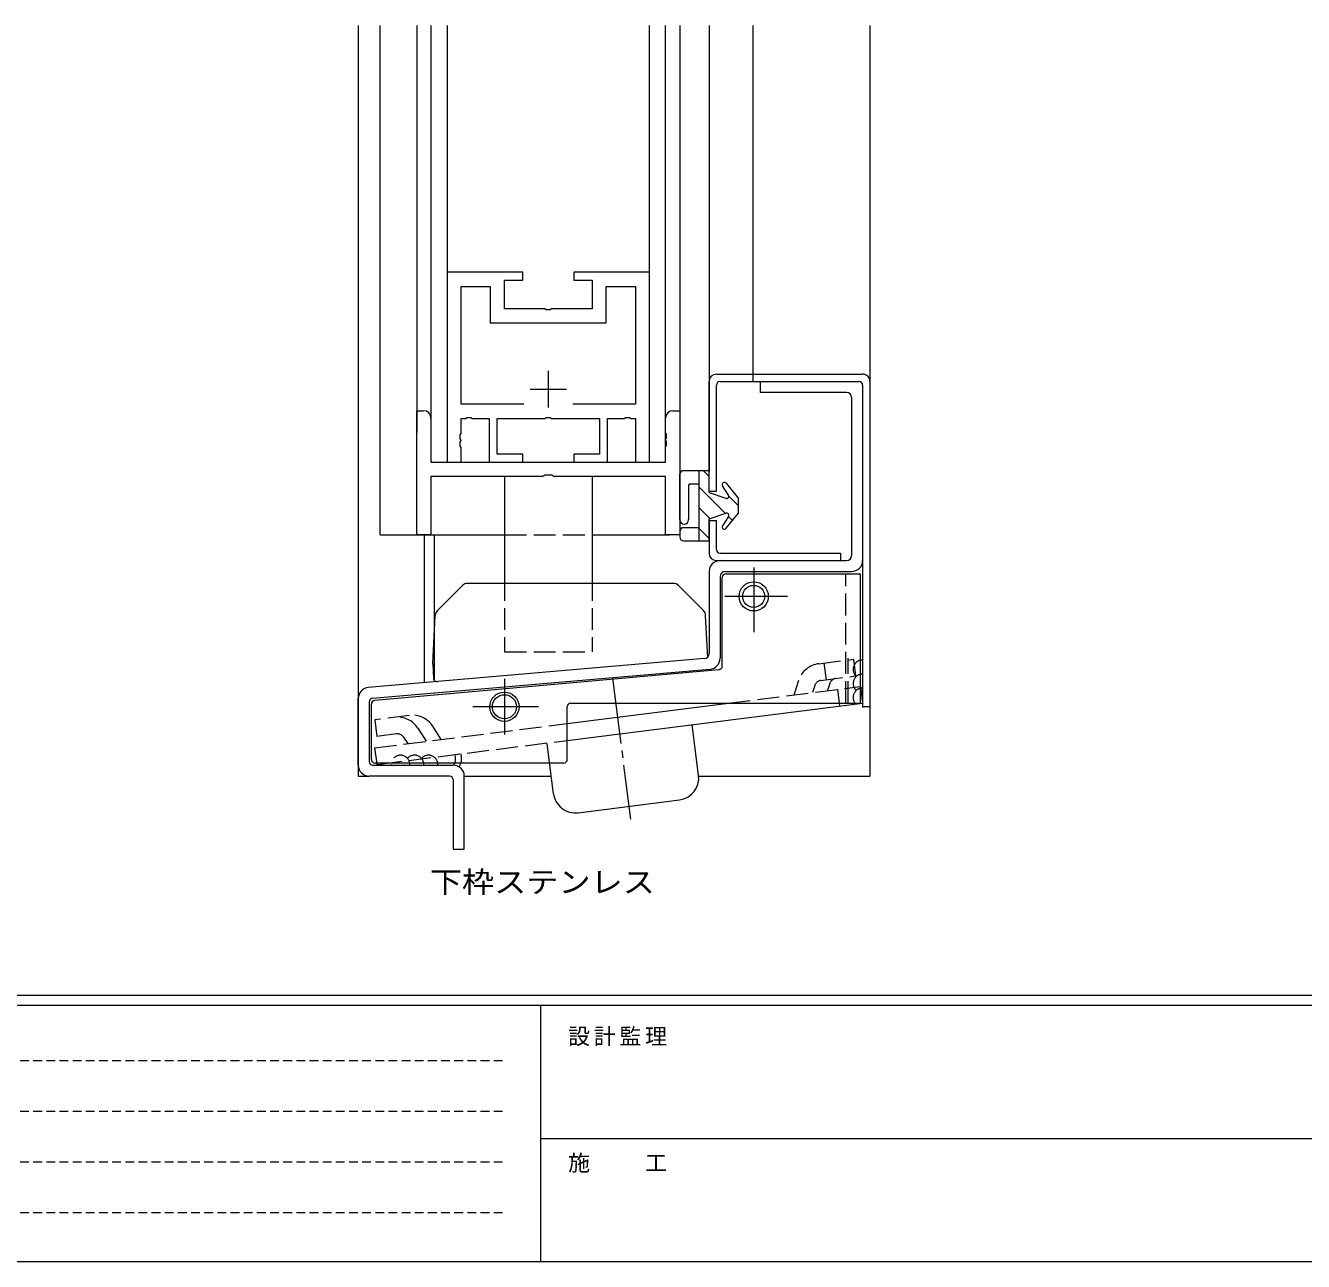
# Model space of a CAD drawing. Units: millimetres on the paper. Extents: x -420 to 373, y -297 to 267.
# Drawn here: x -230.6 to -55.7, y -297 to -127.9 of the extents above; entities that cross this region are included whole.
import ezdxf
from ezdxf.enums import TextEntityAlignment as Align

# ---------------------------------------------------------------- set-up
doc = ezdxf.new("R2010")
doc.units = ezdxf.units.MM
for name, pattern in [('CHAIN2', [12, 9, -1, 1, -1]), ('DASHED1', [1.8, 1.2, -0.6]), ('DASHED3', [4, 3, -1])]:
    doc.linetypes.add(name, pattern=pattern)
for name, color, linetype, lineweight in [('0-1_YKK_ZWAK', 7, 'Continuous', 9), ('0-3_YKK_11', 7, 'Continuous', 9), ('0-4_YKK_12', 2, 'Continuous', 9), ('0-5_YKK_13', 4, 'Continuous', 9)]:
    doc.layers.add(name, color=color, linetype=linetype, lineweight=lineweight)
doc.layers.add('0-2_USER1', color=7, linetype='Continuous')
doc.styles.add('ＭＳ ゴシック', font='')
doc.styles.get('ＭＳ ゴシック').set_extended_font_data('MS Gothic')

msp = doc.modelspace()

# ---------------------------------------------------------------- linework, layer by layer
at = {"layer": '0-1_YKK_ZWAK'}
for p, q in [((352.3, -260.6), (-417.7, -260.6)), ((314.5, -262), (-417.7, -262)), ((-160.1, -262), (-160.1, -297)), ((-160.1, -280.199), (-31.3, -280.199)), ((-417.7, -297), (314.5, -297))]:
    msp.add_line(p, q, dxfattribs=at)
at = {"layer": '0-1_YKK_ZWAK', "linetype": 'DASHED1'}
for p, q in [((-413.101, -269.512), (-164.909, -269.512)), ((-413.101, -276.441), (-164.909, -276.441)), ((-413.101, -283.37), (-164.909, -283.37)), ((-413.101, -290.298), (-164.909, -290.298))]:
    msp.add_line(p, q, dxfattribs=at)
at = {"layer": '0-3_YKK_11'}
for p, q in [((-162.543, -161.65), (-172.893, -161.65)), ((-172.893, -161.65), (-172.893, -187.65)), ((-162.543, -162.75), (-162.543, -161.65)), ((-155.543, -161.65), (-155.543, -162.75)), ((-145.193, -161.65), (-155.543, -161.65)), ((-145.193, -187.65), (-145.193, -161.65)), ((-170.963, -163.58), (-166.973, -163.58)), ((-170.963, -179.72), (-170.963, -163.58)), ((-166.973, -163.58), (-166.973, -168.58)), ((-165.043, -162.75), (-162.543, -162.75)), ((-165.043, -166.65), (-165.043, -162.75)), ((-155.543, -162.75), (-153.043, -162.75)), ((-153.043, -162.75), (-153.043, -166.65)), ((-151.113, -163.58), (-147.123, -163.58)), ((-151.113, -168.58), (-151.113, -163.58)), ((-147.123, -163.58), (-147.123, -179.72)), ((-159.501, -166.65), (-165.043, -166.65)), ((-159.318, -166.77), (-159.501, -166.65)), ((-158.768, -166.77), (-159.318, -166.77)), ((-158.584, -166.65), (-158.768, -166.77)), ((-153.043, -166.65), (-158.584, -166.65)), ((-166.973, -168.58), (-151.113, -168.58)), ((-159.043, -175.15), (-159.043, -180.15)), ((-161.543, -177.65), (-156.543, -177.65)), ((-162.393, -179.72), (-170.963, -179.72)), ((-162.393, -179.72), (-170.963, -179.72)), ((-147.123, -179.72), (-155.692, -179.72)), ((-177.043, -180.6), (-176.093, -180.6)), ((-177.043, -197.6), (-177.043, -180.6)), ((-175.093, -181.6), (-175.093, -187.65)), ((-170.963, -181.65), (-170.351, -181.65)), ((-170.963, -183.692), (-170.963, -181.65)), ((-170.351, -181.65), (-170.168, -181.53)), ((-170.168, -181.53), (-169.618, -181.53)), ((-169.618, -181.53), (-169.434, -181.65)), ((-169.434, -181.65), (-167.143, -181.65)), ((-167.143, -181.65), (-167.143, -187.65)), ((-166.043, -181.65), (-159.501, -181.65)), ((-166.043, -186.55), (-166.043, -181.65)), ((-159.501, -181.65), (-159.318, -181.53)), ((-159.318, -181.53), (-158.768, -181.53)), ((-158.768, -181.53), (-158.584, -181.65)), ((-158.584, -181.65), (-152.043, -181.65)), ((-152.043, -181.65), (-152.043, -186.55)), ((-150.943, -181.65), (-148.651, -181.65)), ((-150.943, -187.65), (-150.943, -181.65)), ((-148.651, -181.65), (-148.468, -181.53)), ((-148.468, -181.53), (-147.918, -181.53)), ((-147.918, -181.53), (-147.734, -181.65)), ((-147.734, -181.65), (-147.123, -181.65)), ((-147.123, -181.65), (-147.123, -187.65)), ((-142.993, -183.637), (-142.993, -181.6)), ((-141.993, -180.6), (-141.043, -180.6)), ((-141.043, -180.6), (-141.043, -197.6)), ((-171.083, -183.875), (-170.963, -183.692)), ((-171.083, -184.425), (-171.083, -183.875)), ((-170.963, -184.608), (-171.083, -184.425)), ((-171.083, -184.875), (-170.963, -184.692)), ((-171.083, -185.425), (-171.083, -184.875)), ((-170.963, -184.692), (-170.963, -184.608)), ((-142.873, -183.82), (-142.993, -183.637)), ((-142.993, -184.553), (-142.873, -184.37)), ((-142.993, -184.637), (-142.993, -184.553)), ((-142.873, -184.82), (-142.993, -184.637)), ((-142.873, -184.37), (-142.873, -183.82)), ((-142.873, -185.37), (-142.873, -184.82)), ((-170.963, -185.608), (-171.083, -185.425)), ((-170.963, -187.65), (-170.963, -185.608)), ((-162.543, -186.55), (-166.043, -186.55)), ((-162.543, -187.65), (-162.543, -186.55)), ((-155.543, -186.55), (-155.543, -187.65)), ((-152.043, -186.55), (-155.543, -186.55)), ((-142.993, -185.553), (-142.873, -185.37)), ((-142.993, -187.65), (-142.993, -185.553)), ((-175.093, -187.65), (-142.993, -187.65)), ((-172.893, -187.65), (-170.963, -187.65)), ((-167.143, -187.65), (-162.543, -187.65)), ((-155.543, -187.65), (-150.943, -187.65)), ((-147.123, -187.65), (-145.193, -187.65)), ((-175.093, -189.6), (-175.093, -197.6)), ((-159.784, -189.6), (-175.093, -189.6)), ((-159.506, -189.412), (-159.784, -189.6)), ((-158.579, -189.412), (-159.506, -189.412)), ((-158.301, -189.6), (-158.579, -189.412)), ((-142.993, -189.6), (-158.301, -189.6)), ((-142.993, -197.6), (-142.993, -189.6)), ((-175.093, -197.6), (-177.043, -197.6)), ((-141.043, -197.6), (-142.993, -197.6))]:
    msp.add_line(p, q, dxfattribs=at)
for centre, start, end in [((-176.093, -181.6), 0, 89.99998), ((-141.993, -181.6), 90, 179.99998)]:
    msp.add_arc(centre, 1, start, end, dxfattribs=at)
at = {"layer": '0-4_YKK_12'}
for p, q in [((-185.043, -127.895), (-185.043, -230.6)), ((-182.043, -197.6), (-182.043, -127.895)), ((-177.043, -127.895), (-177.043, -183.575)), ((-175.093, -127.895), (-175.093, -187.35)), ((-172.893, -127.895), (-172.893, -187.65)), ((-145.193, -187.65), (-145.193, -127.895)), ((-142.993, -187.35), (-142.993, -127.895)), ((-141.043, -127.895), (-141.043, -180.6)), ((-137.043, -127.895), (-137.043, -188.894)), ((-131.042, -127.895), (-131.042, -176.6)), ((-115.043, -127.895), (-115.043, -185.9)), ((-182.043, -197.6), (-165.043, -197.6)), ((-176.043, -197.6), (-176.043, -217.813)), ((-174.643, -197.6), (-174.643, -217.69)), ((-153.043, -197.6), (-142.443, -197.6)), ((-115.043, -210.554), (-115.043, -230.6)), ((-185.043, -230.6), (-183.543, -230.604)), ((-170.551, -230.6), (-158.625, -230.6)), ((-138.468, -230.6), (-115.043, -230.6))]:
    msp.add_line(p, q, dxfattribs=at)
at = {"layer": '0-4_YKK_12', "linetype": 'DASHED3'}
msp.add_line((-165.043, -197.6), (-153.043, -197.6), dxfattribs=at)
at = {"layer": '0-5_YKK_13'}
for p, q in [((-136.048, -175.596), (-116.043, -175.595)), ((-131.043, -175.596), (-131.043, -176.596)), ((-137.048, -191.6), (-137.048, -176.596)), ((-136.048, -191.6), (-136.048, -177.096)), ((-135.548, -176.596), (-116.543, -176.595)), ((-130.043, -176.6), (-130.043, -178.1)), ((-118.243, -178.1), (-130.043, -178.1)), ((-116.043, -177.095), (-116.043, -221.1)), ((-115.043, -176.595), (-115.043, -221.1)), ((-117.543, -178.8), (-117.543, -200.399)), ((-116.043, -186.676), (-116.043, -201.099)), ((-165.043, -189.6), (-165.043, -203.6)), ((-153.043, -189.6), (-153.043, -203.6)), ((-141.043, -195.5), (-141.043, -189.3)), ((-137.043, -188.8), (-140.543, -188.8)), ((-138.443, -188.8), (-138.443, -198.4)), ((-137.043, -189.59), (-137.833, -188.8)), ((-137.043, -191.8), (-137.043, -188.8)), ((-134.708, -190.513), (-133.043, -192.6)), ((-139.843, -190.8), (-139.843, -195.5)), ((-139.643, -190.6), (-138.443, -190.6)), ((-134.818, -194.643), (-138.443, -191.018)), ((-137.048, -191.6), (-136.048, -191.6)), ((-137.043, -191.8), (-134.739, -192.584)), ((-134.389, -192.14), (-135.196, -190.86)), ((-133.043, -193.59), (-134.343, -192.29)), ((-136.928, -195.361), (-138.443, -193.847)), ((-133.043, -194.6), (-133.043, -192.6)), ((-137.048, -195.6), (-137.048, -200.097)), ((-137.048, -195.6), (-136.048, -195.6)), ((-137.043, -195.4), (-134.739, -194.616)), ((-137.043, -198.4), (-137.043, -195.4)), ((-136.048, -199.597), (-136.048, -195.6)), ((-134.389, -195.06), (-135.196, -196.34)), ((-134.708, -196.687), (-133.043, -194.6)), ((-133.85, -195.611), (-134.394, -195.067)), ((-141.043, -197.1), (-141.043, -197.9)), ((-138.443, -196.6), (-140.543, -196.6)), ((-137.043, -198.075), (-138.443, -196.675)), ((-140.543, -198.4), (-137.043, -198.4)), ((-135.548, -200.097), (-119.048, -200.097)), ((-119.048, -200.097), (-119.048, -201.097)), ((-137.043, -202.6), (-137.043, -213.821)), ((-136.048, -201.097), (-119.048, -201.097)), ((-135.543, -201.1), (-118.243, -201.099)), ((-134.843, -202.6), (-117.543, -202.599)), ((-170.769, -204.517), (-174.205, -207.952)), ((-141.951, -204.224), (-170.062, -204.224)), ((-137.809, -207.952), (-141.244, -204.517)), ((-135.543, -203.3), (-135.543, -214.463)), ((-135.245, -215.533), (-135.245, -203.4)), ((-134.745, -202.9), (-116.343, -202.9)), ((-116.343, -220.6), (-116.343, -202.9)), ((-174.843, -215.214), (-174.496, -208.607)), ((-137.214, -214.396), (-137.517, -208.607)), ((-137.683, -214.518), (-183.671, -218.482)), ((-183.086, -219.937), (-136.914, -215.958)), ((-135.701, -216.031), (-182.792, -220.263)), ((-174.843, -215.214), (-174.739, -217.195)), ((-185.043, -229.1), (-185.043, -219.976)), ((-183.543, -220.435), (-183.543, -228.6)), ((-183.247, -228.3), (-183.247, -220.761)), ((-156.443, -223.384), (-134.398, -220.6)), ((-156.443, -225.702), (-116.043, -220.6)), ((-156.443, -228.3), (-156.443, -221.1)), ((-155.943, -220.6), (-116.343, -220.6)), ((-119.243, -220.6), (-119.193, -220.998)), ((-115.043, -221.1), (-116.043, -221.1)), ((-138.48, -230.489), (-139.357, -223.545)), ((-156.943, -228.8), (-182.747, -228.8)), ((-182.564, -228.605), (-182.515, -228.995)), ((-182.515, -228.995), (-182.041, -228.936)), ((-172.543, -230.6), (-183.543, -230.6)), ((-183.043, -229.1), (-172.043, -229.1)), ((-170.543, -240.6), (-170.543, -230.6)), ((-158.323, -232.996), (-158.815, -229.1)), ((-172.043, -231.1), (-172.043, -240.6)), ((-154.97, -235.596), (-141.081, -233.842)), ((-172.043, -240.6), (-170.543, -240.6))]:
    msp.add_line(p, q, dxfattribs=at)
at = {"layer": '0-5_YKK_13', "linetype": 'CHAIN2'}
for p, q in [((-130.943, -202.026), (-130.943, -210.889)), ((-126.329, -206), (-134.893, -206)), ((-165.043, -217.279), (-165.043, -224.921)), ((-150.24, -217.187), (-147.802, -236.486)), ((-160.373, -221.1), (-169.712, -221.1))]:
    msp.add_line(p, q, dxfattribs=at)
at = {"layer": '0-5_YKK_13', "linetype": 'DASHED3'}
for p, q in [((-165.043, -203.6), (-165.043, -213.6)), ((-153.043, -203.6), (-153.043, -213.6)), ((-118.343, -220.6), (-118.343, -202.9)), ((-165.043, -213.6), (-153.043, -213.6)), ((-122.047, -215.21), (-117.303, -214.611)), ((-118.043, -220.6), (-118.043, -214.444)), ((-117.303, -214.611), (-117.015, -216.893)), ((-121.328, -215.119), (-121.04, -217.401)), ((-134.398, -220.6), (-116.331, -218.318)), ((-125.428, -219.467), (-124.769, -217.456)), ((-122.584, -218.173), (-122.903, -219.148)), ((-121.759, -217.492), (-117.015, -216.893)), ((-120.537, -217.914), (-120.857, -218.89)), ((-116.331, -218.318), (-116.043, -220.6)), ((-119.481, -218.716), (-119.243, -220.6)), ((-182.803, -226.713), (-156.443, -223.384)), ((-178.039, -222.282), (-182.783, -222.881)), ((-182.783, -222.881), (-182.495, -225.163)), ((-179.798, -224.822), (-182.495, -225.163)), ((-178.829, -225.276), (-178.277, -226.142)), ((-176.89, -224.039), (-175.752, -225.823)), ((-173.706, -225.565), (-174.844, -223.781)), ((-182.803, -226.713), (-182.564, -228.605)), ((-182.041, -228.936), (-156.443, -225.702)), ((-158.815, -229.1), (-159.2, -226.051))]:
    msp.add_line(p, q, dxfattribs=at)
at = {"layer": '0-5_YKK_13'}
for centre, radius in [((-130.943, -206), 2), ((-130.943, -206), 1.5), ((-165.043, -221.1), 2), ((-165.043, -221.1), 1.65)]:
    msp.add_circle(centre, radius, dxfattribs=at)
for centre, radius, start, end in [((-136.048, -176.596), 1, 90.00203, 180), ((-116.043, -176.595), 1, 0, 90.00203), ((-135.548, -177.096), 0.5, 90.00203, 180), ((-118.243, -178.8), 0.7, 0, 90), ((-116.543, -177.095), 0.5, 0, 90.00203), ((-140.543, -189.3), 0.5, 90, 180), ((-134.943, -190.7), 0.3, 38.58965, 212.24754), ((-139.643, -190.8), 0.2, 90, 180), ((-134.643, -192.3), 0.3, 251.20265, 32.24754), ((-140.443, -195.5), 0.6, 180, 0), ((-134.643, -194.9), 0.3, 327.75244, 108.79733), ((-140.543, -197.1), 0.5, 90, 180), ((-134.943, -196.5), 0.3, 147.75244, 321.41034), ((-140.543, -197.9), 0.5, 180, 270), ((-136.048, -200.097), 1, 180, 270), ((-135.548, -199.597), 0.5, 180, 270), ((-118.243, -200.399), 0.7, 270.00203, 0), ((-135.543, -202.6), 1.5, 90.00203, 180), ((-134.843, -203.3), 0.7, 90.00203, 180), ((-117.543, -201.099), 1.5, 270.00203, 0), ((-170.062, -205.224), 1, 90, 135), ((-141.951, -205.224), 1, 44.99998, 90), ((-134.745, -203.4), 0.5, 90, 180), ((-173.498, -208.66), 1, 135, 177), ((-138.516, -208.66), 1, 2.99998, 44.99998), ((-137.743, -213.821), 0.7, 274.92564, 0), ((-137.043, -214.463), 1.5, 274.92564, 0), ((-135.745, -215.533), 0.5, 275.13495, 0), ((-183.543, -219.976), 1.5, 94.92564, 180), ((-174.24, -217.169), 0.5, 182.99998, 274.99998), ((-183.043, -220.435), 0.5, 94.92564, 180), ((-182.747, -220.761), 0.5, 95.13495, 180), ((-155.943, -221.1), 0.5, 90, 180), ((-183.043, -228.6), 0.5, 180, 270), ((-182.747, -228.3), 0.5, 180, 270), ((-156.943, -228.3), 0.5, 270, 0), ((-183.543, -229.1), 1.5, 180, 270), ((-172.543, -231.1), 0.5, 0, 90), ((-172.043, -230.6), 1.5, 0, 90), ((-141.457, -230.865), 3, 277.19829, 7.19829), ((-155.346, -232.62), 3, 187.19829, 277.19829)]:
    msp.add_arc(centre, radius, start, end, dxfattribs=at)
at = {"layer": '0-5_YKK_13', "linetype": 'DASHED3'}
for centre, radius, start, end in [((-116.059, -215.983), 1.28, 90, 228.59315), ((-121.633, -218.484), 3.3, 97.19829, 161.86069), ((-116.059, -217.903), 1.28, 90, 228.59036), ((-121.633, -218.484), 1, 97.19829, 161.86069), ((-119.587, -218.225), 1, 97.19829, 161.86069), ((-116.059, -219.823), 1.28, 89.27542, 273.83997), ((-179.672, -225.814), 3.3, 32.5359, 97.19829), ((-177.626, -225.556), 3.3, 32.5359, 97.19829), ((-179.672, -225.814), 1, 32.5359, 97.19829), ((-179.267, -229.014), 1.28, 0, 183.83997), ((-177.347, -229.014), 1.28, 0, 138.59036), ((-175.427, -229.014), 1.28, 0, 138.59315), ((-173.269, -228.228), 1.54, 325.51653, 22.1467), ((-173.112, -228.171), 2.2, 331.04678, 16.63698)]:
    msp.add_arc(centre, radius, start, end, dxfattribs=at)

# ---------------------------------------------------------------- texts
at = {"layer": '0-1_YKK_ZWAK', "char_height": 2.199, "attachment_point": 7, "style": 'ＭＳ ゴシック'}
for s, insert in [('\\T1.17;設計監理', (-156.331, -267.533)), ('\\T1.17;施\u3000\u3000工', (-156.331, -284.854))]:
    msp.add_mtext(s, dxfattribs=dict(at, insert=insert))
at = {"layer": '0-2_USER1', "style": 'ＭＳ ゴシック', "width": 1.1}
msp.add_text('下枠ステンレス', height=2.933, dxfattribs=at).set_placement((-175.26, -247.433), align=Align.BOTTOM_LEFT)

doc.saveas('drawing.dxf')
